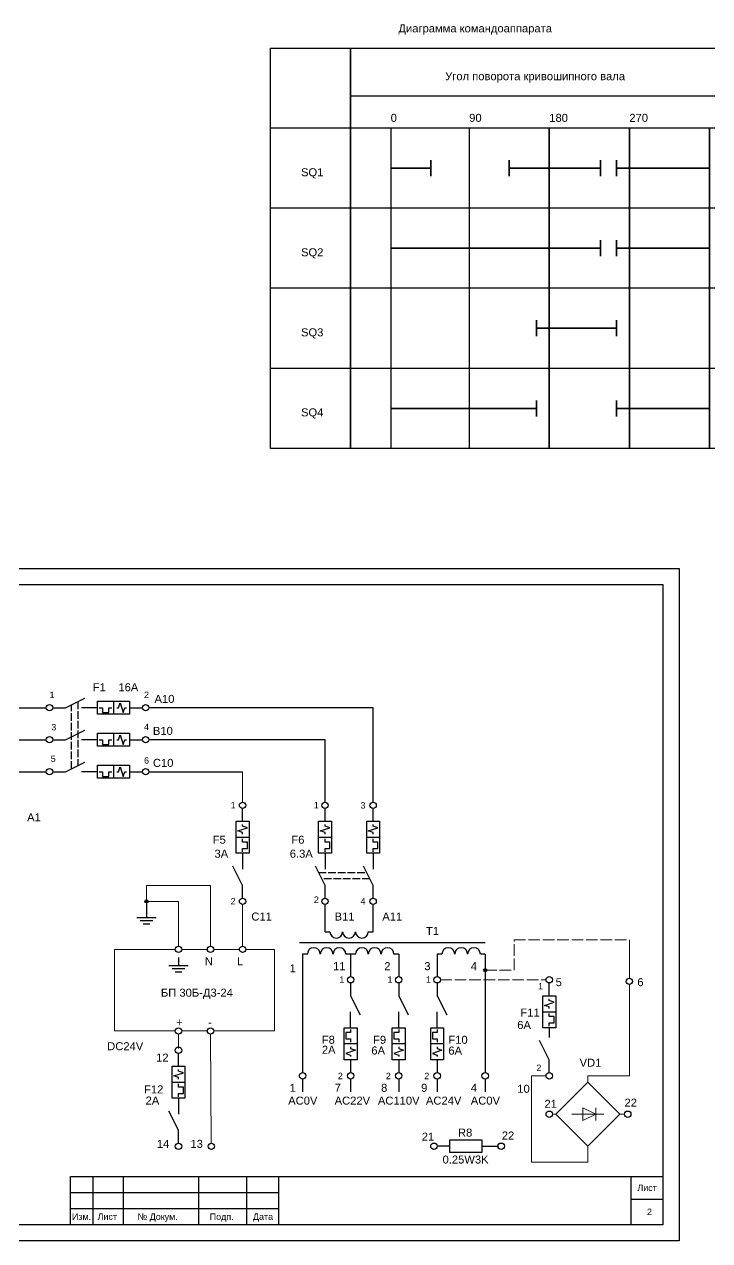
# Model space of a CAD drawing. Header units: millimetres. Extents: x 1674 to 4134, y 2914 to 4124.
# Drawn here: x 2091.6 to 2305.6, y 3615.5 to 3995.5 of the extents above; entities that cross this region are included whole.
import ezdxf

# ---------------------------------------------------------------- set-up
doc = ezdxf.new("R2010")
doc.units = ezdxf.units.MM
doc.linetypes.add('ACAD_ISO02W100', pattern=[15, 12, -3])
doc.layers.add('Аппаратура', color=7, linetype='Continuous', lineweight=20)
doc.layers.add('Рамки', color=7, linetype='Continuous', lineweight=25)
doc.styles.get("Standard").update_dxf_attribs({"font": 'arial.ttf'})

msp = doc.modelspace()

# ---------------------------------------------------------------- hatches: boundary and pattern name
h = msp.add_hatch(color=256)
h.dxf.hatch_style = 1
h.paths.add_polyline_path([(2130.27, 3721.5, 1), (2129.27, 3721.5, 1)])
h = msp.add_hatch(color=256)
h.dxf.hatch_style = 1
h.paths.add_polyline_path([(2236, 3700, 1), (2235, 3700, 1)])

# ---------------------------------------------------------------- linework, layer by layer
for p, q in [((2168.5, 3988), (2193.5, 3988)), ((2168.5, 3863), (2168.5, 3988)), ((2168.5, 3963), (2168.5, 3988)), ((2180.5, 3988), (2318, 3988)), ((2193.5, 3988), (2193.5, 3863)), ((2193.5, 3863), (2193.5, 3988)), ((2193.5, 3973), (2193.5, 3988)), ((2205.5, 3988), (2230.5, 3988)), ((2205.5, 3988), (2318, 3988)), ((2230.5, 3988), (2255.5, 3988)), ((2255.5, 3988), (2280.5, 3988)), ((2280.5, 3988), (2305.5, 3988)), ((2305.5, 3988), (2318, 3988)), ((2318, 3973), (2193.5, 3973)), ((2318, 3963), (2168.5, 3963)), ((2168.5, 3938), (2168.5, 3963)), ((2206, 3963), (2206, 3863)), ((2230.5, 3963), (2230.5, 3863)), ((2255.5, 3963), (2255.5, 3863)), ((2255.5, 3863), (2255.5, 3963)), ((2280.5, 3963), (2280.5, 3863)), ((2280.5, 3863), (2280.5, 3963)), ((2305.5, 3963), (2305.5, 3863)), ((2305.5, 3863), (2305.5, 3963)), ((2318, 3938), (2168.5, 3938)), ((2168.5, 3913), (2168.5, 3938)), ((2318, 3913), (2168.5, 3913)), ((2168.5, 3888), (2168.5, 3913)), ((2318, 3888), (2168.5, 3888)), ((2168.5, 3863), (2168.5, 3888)), ((2193.5, 3863), (2168.5, 3863)), ((2318, 3863), (2180.5, 3863)), ((2230.5, 3863), (2205.5, 3863)), ((2255.5, 3863), (2230.5, 3863)), ((2280.5, 3863), (2255.5, 3863)), ((2305.5, 3863), (2280.5, 3863)), ((2318, 3863), (2305.5, 3863)), ((2104.5, 3782), (2110.5, 3785)), ((2059.5, 3782), (2098.5, 3782)), ((2100.5, 3782), (2104.5, 3782)), ((2114.5, 3782), (2109.5, 3782)), ((2115, 3782), (2116, 3782)), ((2116, 3782), (2116, 3780.5)), ((2118, 3780.5), (2118, 3782)), ((2118, 3782), (2119, 3782)), ((2119.5, 3784), (2119.5, 3780)), ((2120.5, 3782), (2121, 3782)), ((2121, 3782), (2121.5, 3783.5)), ((2121.5, 3783.5), (2122.5, 3780.5)), ((2122.5, 3780.5), (2123, 3782)), ((2123, 3782), (2123.5, 3782)), ((2124.5, 3782), (2128.5, 3782)), ((2200.5, 3782), (2130.5, 3782)), ((2200.5, 3752.5), (2200.5, 3782)), ((2116, 3780.5), (2118, 3780.5)), ((2104.5, 3772), (2110.5, 3775)), ((2119.5, 3774), (2119.5, 3770)), ((2121, 3772), (2121.5, 3773.5)), ((2121.5, 3773.5), (2122.5, 3770.5)), ((2059.5, 3772), (2098.5, 3772)), ((2100.5, 3772), (2104.5, 3772)), ((2114.5, 3772), (2109.5, 3772)), ((2115, 3772), (2116, 3772)), ((2116, 3772), (2116, 3770.5)), ((2116, 3770.5), (2118, 3770.5)), ((2118, 3770.5), (2118, 3772)), ((2118, 3772), (2119, 3772)), ((2120.5, 3772), (2121, 3772)), ((2122.5, 3770.5), (2123, 3772)), ((2123, 3772), (2123.5, 3772)), ((2124.5, 3772), (2128.5, 3772)), ((2185.5, 3772), (2130.5, 3772)), ((2185.5, 3752.5), (2185.5, 3772)), ((2059.5, 3762), (2098.5, 3762)), ((2100.5, 3762), (2104.5, 3762)), ((2104.5, 3762), (2110.5, 3765)), ((2114.5, 3762), (2109.5, 3762)), ((2115, 3762), (2116, 3762)), ((2116, 3762), (2116, 3760.5)), ((2118, 3760.5), (2118, 3762)), ((2118, 3762), (2119, 3762)), ((2119.5, 3764), (2119.5, 3760)), ((2120.5, 3762), (2121, 3762)), ((2121, 3762), (2121.5, 3763.5)), ((2121.5, 3763.5), (2122.5, 3760.5)), ((2122.5, 3760.5), (2123, 3762)), ((2123, 3762), (2123.5, 3762)), ((2124.5, 3762), (2128.5, 3762)), ((2130.5, 3762), (2159.5, 3762)), ((2116, 3760.5), (2118, 3760.5)), ((2159.77, 3746.5), (2159.77, 3750.5)), ((2185.5, 3746.5), (2185.5, 3750.5)), ((2200.5, 3746.5), (2200.5, 3750.5)), ((2158.27, 3743.5), (2161.27, 3744.5)), ((2159.77, 3743), (2158.27, 3743.5)), ((2159.77, 3745), (2159.77, 3745.5)), ((2161.27, 3744.5), (2159.77, 3745)), ((2159.77, 3742.5), (2159.77, 3743)), ((2184, 3743.5), (2187, 3744.5)), ((2185.5, 3743), (2184, 3743.5)), ((2185.5, 3745), (2185.5, 3745.5)), ((2187, 3744.5), (2185.5, 3745)), ((2185.5, 3742.5), (2185.5, 3743)), ((2199, 3743.5), (2202, 3744.5)), ((2200.5, 3743), (2199, 3743.5)), ((2200.5, 3745), (2200.5, 3745.5)), ((2202, 3744.5), (2200.5, 3745)), ((2200.5, 3742.5), (2200.5, 3743)), ((2157.77, 3741.5), (2161.77, 3741.5)), ((2159.77, 3740), (2159.77, 3741)), ((2161.27, 3740), (2159.77, 3740)), ((2161.27, 3738), (2161.27, 3740)), ((2183.5, 3741.5), (2187.5, 3741.5)), ((2185.5, 3740), (2185.5, 3741)), ((2187, 3740), (2185.5, 3740)), ((2187, 3738), (2187, 3740)), ((2198.5, 3741.5), (2202.5, 3741.5)), ((2200.5, 3740), (2200.5, 3741)), ((2202, 3740), (2200.5, 3740)), ((2202, 3738), (2202, 3740)), ((2159.77, 3737), (2159.77, 3738)), ((2159.77, 3738), (2161.27, 3738)), ((2159.77, 3736.5), (2159.77, 3731.5)), ((2185.5, 3737), (2185.5, 3738)), ((2185.5, 3738), (2187, 3738)), ((2185.5, 3736.5), (2185.5, 3731.5)), ((2200.5, 3737), (2200.5, 3738)), ((2200.5, 3738), (2202, 3738)), ((2200.5, 3736.5), (2200.5, 3731.5)), ((2159.77, 3726.5), (2156.77, 3732.5)), ((2185.5, 3726.5), (2182.5, 3732.5)), ((2200.5, 3726.5), (2197.5, 3732.5)), ((2159.77, 3722.5), (2159.77, 3726.5)), ((2185.5, 3722.5), (2185.5, 3726.5)), ((2200.5, 3722.5), (2200.5, 3726.5)), ((2129.77, 3721.5), (2129.77, 3716.5)), ((2185.5, 3712), (2185.5, 3720.5)), ((2200.5, 3712), (2200.5, 3720.5)), ((2126.77, 3716.5), (2132.77, 3716.5)), ((2127.77, 3715.5), (2131.77, 3715.5)), ((2128.77, 3714.5), (2130.77, 3714.5)), ((2185.5, 3712), (2187, 3712)), ((2199, 3712), (2200.5, 3712)), ((2180, 3705), (2178.5, 3705)), ((2178.5, 3705), (2178.5, 3668)), ((2193.5, 3705), (2192, 3705)), ((2195, 3705), (2193.5, 3705)), ((2193.5, 3705), (2193.5, 3698)), ((2208.5, 3705), (2207, 3705)), ((2208.5, 3705), (2208.5, 3698)), ((2222, 3705), (2220.5, 3705)), ((2220.5, 3705), (2220.5, 3698)), ((2235.5, 3705), (2234, 3705)), ((2235.5, 3705), (2235.5, 3668)), ((2136.77, 3701.5), (2142.77, 3701.5)), ((2139.77, 3704), (2139.77, 3701.5)), ((2137.77, 3700.5), (2141.77, 3700.5)), ((2138.77, 3699.5), (2140.77, 3699.5)), ((2193.5, 3696), (2193.5, 3692)), ((2208.5, 3696), (2208.5, 3692)), ((2220.5, 3696), (2220.5, 3692)), ((2255.5, 3692), (2255.5, 3696)), ((2193.5, 3692), (2196.5, 3686)), ((2208.5, 3692), (2211.5, 3686)), ((2220.5, 3692), (2223.5, 3686)), ((2254, 3689), (2257, 3690)), ((2255.5, 3690.5), (2255.5, 3691)), ((2257, 3690), (2255.5, 3690.5)), ((2193.5, 3682), (2193.5, 3687)), ((2208.5, 3682), (2208.5, 3687)), ((2220.5, 3682), (2220.5, 3687)), ((2253.5, 3687), (2257.5, 3687)), ((2255.5, 3688.5), (2254, 3689)), ((2255.5, 3688), (2255.5, 3688.5)), ((2255.5, 3685.5), (2255.5, 3686.5)), ((2257, 3685.5), (2255.5, 3685.5)), ((2255.5, 3682.5), (2255.5, 3683.5)), ((2255.5, 3683.5), (2257, 3683.5)), ((2255.5, 3682), (2255.5, 3679)), ((2257, 3683.5), (2257, 3685.5)), ((2193.5, 3680.5), (2192, 3680.5)), ((2192, 3680.5), (2192, 3678.5)), ((2192, 3678.5), (2193.5, 3678.5)), ((2193.5, 3681.5), (2193.5, 3680.5)), ((2193.5, 3678.5), (2193.5, 3677.5)), ((2208.5, 3680.5), (2207, 3680.5)), ((2207, 3680.5), (2207, 3678.5)), ((2207, 3678.5), (2208.5, 3678.5)), ((2208.5, 3681.5), (2208.5, 3680.5)), ((2208.5, 3678.5), (2208.5, 3677.5)), ((2220.5, 3680.5), (2219, 3680.5)), ((2219, 3680.5), (2219, 3678.5)), ((2219, 3678.5), (2220.5, 3678.5)), ((2220.5, 3681.5), (2220.5, 3680.5)), ((2220.5, 3678.5), (2220.5, 3677.5)), ((2195.5, 3677), (2191.5, 3677)), ((2195, 3675), (2192, 3674)), ((2193.5, 3676), (2193.5, 3675.5)), ((2193.5, 3675.5), (2195, 3675)), ((2210.5, 3677), (2206.5, 3677)), ((2210, 3675), (2207, 3674)), ((2208.5, 3676), (2208.5, 3675.5)), ((2208.5, 3675.5), (2210, 3675)), ((2222.5, 3677), (2218.5, 3677)), ((2222, 3675), (2219, 3674)), ((2220.5, 3676), (2220.5, 3675.5)), ((2220.5, 3675.5), (2222, 3675)), ((2255.5, 3672), (2252.5, 3678)), ((2139.77, 3669.98), (2139.77, 3673.98)), ((2192, 3674), (2193.5, 3673.5)), ((2193.5, 3673.5), (2193.5, 3673)), ((2193.5, 3672), (2193.5, 3668)), ((2207, 3674), (2208.5, 3673.5)), ((2208.5, 3673.5), (2208.5, 3673)), ((2208.5, 3672), (2208.5, 3668)), ((2219, 3674), (2220.5, 3673.5)), ((2220.5, 3673.5), (2220.5, 3673)), ((2220.5, 3672), (2220.5, 3668)), ((2255.5, 3668), (2255.5, 3672)), ((2138.27, 3666.98), (2141.27, 3667.98)), ((2139.77, 3666.48), (2138.27, 3666.98)), ((2139.77, 3668.48), (2139.77, 3668.98)), ((2141.27, 3667.98), (2139.77, 3668.48)), ((2137.77, 3664.98), (2141.77, 3664.98)), ((2139.77, 3665.98), (2139.77, 3666.48)), ((2139.77, 3663.48), (2139.77, 3664.48)), ((2141.27, 3663.48), (2139.77, 3663.48)), ((2141.27, 3661.48), (2141.27, 3663.48)), ((2178.5, 3666), (2178.5, 3662)), ((2193.5, 3666), (2193.5, 3662)), ((2208.5, 3666), (2208.5, 3662)), ((2220.5, 3666), (2220.5, 3662)), ((2235.5, 3666), (2235.5, 3662)), ((2139.77, 3660.48), (2139.77, 3661.48)), ((2139.77, 3661.48), (2141.27, 3661.48)), ((2139.77, 3659.98), (2139.77, 3654.98)), ((2139.77, 3649.98), (2136.77, 3655.98)), ((2139.77, 3645.98), (2139.77, 3649.98)), ((2224.5, 3645), (2220.5, 3645)), ((2234.5, 3645), (2239.5, 3645))]:
    msp.add_line(p, q)
at = {"lineweight": 35}
for p, q in [((2218.5, 3953), (2218.5, 3948)), ((2243, 3953), (2243, 3948)), ((2271.5, 3953), (2271.5, 3948)), ((2276.5, 3953), (2276.5, 3948)), ((2218.5, 3950.5), (2206, 3950.5)), ((2243, 3950.5), (2271.5, 3950.5)), ((2276.5, 3950.5), (2305.5, 3950.5)), ((2271.5, 3925.5), (2206, 3925.5)), ((2271.5, 3928), (2271.5, 3923)), ((2276.5, 3928), (2276.5, 3923)), ((2276.5, 3925.5), (2305.5, 3925.5)), ((2251.5, 3903), (2251.5, 3898)), ((2276.5, 3903), (2276.5, 3898)), ((2251.5, 3900.5), (2276.5, 3900.5)), ((2251.5, 3878), (2251.5, 3873)), ((2276.5, 3878), (2276.5, 3873)), ((2251.5, 3875.5), (2206, 3875.5)), ((2276.5, 3875.5), (2305.5, 3875.5))]:
    msp.add_line(p, q, dxfattribs=at)
at = {"lineweight": 30, "ltscale": 0.2}
msp.add_line((2235.5, 3708.5), (2177.5, 3708.5), dxfattribs=at)
at = {"linetype": 'ACAD_ISO02W100', "ltscale": 0.2}
for points in [[(2106.31, 3762.91), (2106.31, 3782.91)], [(2108.31, 3783.91), (2108.31, 3763.91)], [(2183.5, 3730.5), (2198.5, 3730.5)], [(2199.5, 3728.5), (2184.5, 3728.5)]]:
    msp.add_lwpolyline(points, dxfattribs=at)
for points in [[(2114.5, 3784), (2124.5, 3784), (2124.5, 3780), (2114.5, 3780)], [(2114.5, 3774), (2124.5, 3774), (2124.5, 3770), (2114.5, 3770)], [(2114.5, 3764), (2124.5, 3764), (2124.5, 3760), (2114.5, 3760)], [(2157.77, 3736.5), (2157.77, 3746.5), (2161.77, 3746.5), (2161.77, 3736.5)], [(2183.5, 3736.5), (2183.5, 3746.5), (2187.5, 3746.5), (2187.5, 3736.5)], [(2198.5, 3736.5), (2198.5, 3746.5), (2202.5, 3746.5), (2202.5, 3736.5)], [(2253.5, 3682), (2253.5, 3692), (2257.5, 3692), (2257.5, 3682)], [(2195.5, 3682), (2195.5, 3672), (2191.5, 3672), (2191.5, 3682)], [(2210.5, 3682), (2210.5, 3672), (2206.5, 3672), (2206.5, 3682)], [(2222.5, 3682), (2222.5, 3672), (2218.5, 3672), (2218.5, 3682)], [(2137.77, 3659.98), (2137.77, 3669.98), (2141.77, 3669.98), (2141.77, 3659.98)], [(2234.5, 3643), (2224.5, 3643), (2224.5, 3647), (2234.5, 3647)]]:
    msp.add_lwpolyline(points, close=True)
for centre, radius in [((2099.5, 3782), 1), ((2129.5, 3782), 1), ((2099.5, 3772), 1), ((2129.5, 3772), 1), ((2099.5, 3762), 1), ((2129.5, 3762), 1), ((2159.77, 3751.5), 1), ((2185.5, 3751.5), 1), ((2200.5, 3751.5), 1), ((2129.77, 3721.5), 0.5), ((2159.77, 3721.5), 1), ((2185.5, 3721.5), 1), ((2200.5, 3721.5), 1), ((2139.77, 3706.5), 1), ((2149.77, 3706.5), 1), ((2159.77, 3706.5), 1), ((2193.5, 3697), 1), ((2208.5, 3697), 1), ((2220.5, 3697), 1), ((2235.5, 3700), 0.5), ((2255.5, 3697), 1), ((2280.5, 3696.5), 1), ((2139.77, 3681), 1), ((2149.77, 3681), 1), ((2139.77, 3674.98), 1), ((2178.5, 3667), 1), ((2193.5, 3667), 1), ((2208.5, 3667), 1), ((2220.5, 3667), 1), ((2235.5, 3667), 1), ((2255.5, 3667), 1), ((2255.5, 3655), 1), ((2280, 3655), 1), ((2139.77, 3644.98), 1), ((2150, 3644.98), 1), ((2219.5, 3645), 1), ((2240.5, 3645), 1)]:
    msp.add_circle(centre, radius)
for centre, start, end in [((2189, 3712), 180, 0), ((2193, 3712), 180, 0), ((2197, 3712), 180, 0), ((2182, 3705), 0, 180), ((2186, 3705), 0, 180), ((2190, 3705), 0, 180), ((2197, 3705), 0, 180), ((2201, 3705), 0, 180), ((2205, 3705), 0, 180), ((2224, 3705), 0, 180), ((2228, 3705), 0, 180), ((2232, 3705), 0, 180)]:
    msp.add_arc(centre, 2, start, end)
at = {"layer": 'Аппаратура'}
for p, q in [((2159.5, 3762), (2159.5, 3762)), ((2159.77, 3762), (2159.5, 3762)), ((2159.77, 3752.5), (2159.77, 3762)), ((2129.77, 3721.5), (2129.77, 3726.5)), ((2129.77, 3726.5), (2149.77, 3726.5)), ((2149.77, 3726.5), (2149.77, 3721.5)), ((2139.77, 3721.5), (2129.77, 3721.5)), ((2139.77, 3707.5), (2139.77, 3721.5)), ((2149.77, 3707.5), (2149.77, 3721.5)), ((2159.77, 3720.5), (2159.77, 3707.5)), ((2280.5, 3697.5), (2280.5, 3709.5)), ((2280.5, 3695.5), (2280.5, 3667)), ((2139.77, 3680), (2139.77, 3675.5)), ((2149.77, 3680), (2149.99, 3645.98)), ((2254.5, 3667), (2250, 3667)), ((2250, 3667), (2250, 3640)), ((2267.5, 3667), (2267.5, 3665)), ((2280.5, 3667), (2267.5, 3667)), ((2257.5, 3655), (2267.5, 3665)), ((2267.5, 3665), (2277.5, 3655)), ((2270, 3655), (2266, 3657)), ((2266, 3657), (2266, 3653)), ((2270, 3657), (2270, 3653)), ((2256.5, 3655), (2257.5, 3655)), ((2267.5, 3645), (2257.5, 3655)), ((2262.5, 3655), (2272.5, 3655)), ((2266, 3653), (2270, 3655)), ((2277.5, 3655), (2267.5, 3645)), ((2277.5, 3655), (2279, 3655)), ((2267.5, 3640), (2267.5, 3645)), ((2250, 3640), (2267.5, 3640))]:
    msp.add_line(p, q, dxfattribs=at)
at = {"layer": 'Аппаратура', "linetype": 'ACAD_ISO02W100', "ltscale": 0.3}
for p, q in [((2244.5, 3700), (2244.5, 3709.5)), ((2244.5, 3709.5), (2280.5, 3709.5)), ((2235.5, 3700), (2244.5, 3700)), ((2221.5, 3697), (2254.5, 3697))]:
    msp.add_line(p, q, dxfattribs=at)
at = {"layer": 'Аппаратура'}
for points in [[(2138.77, 3681), (2119.77, 3681), (2119.77, 3706.5), (2138.77, 3706.5)], [(2140.77, 3706.5), (2148.77, 3706.5)], [(2160.77, 3706.5), (2169.77, 3706.5), (2169.77, 3681), (2150.77, 3681)], [(2150.77, 3706.5), (2158.77, 3706.5)], [(2148.77, 3681), (2140.77, 3681)]]:
    msp.add_lwpolyline(points, dxfattribs=at)
at = {"layer": 'Рамки'}
for p, q in [((2019, 3820.5), (2291, 3820.5)), ((2291, 3820.5), (2291, 3620.5)), ((2113, 3635.5), (2113, 3620.5)), ((2122.5, 3635.5), (2122.5, 3620.5)), ((2146, 3635.5), (2146, 3620.5)), ((2161, 3635.5), (2161, 3620.5)), ((2281, 3635.5), (2281, 3620.5)), ((2106, 3630.5), (2171, 3630.5)), ((2106, 3625.5), (2171, 3625.5)), ((2281, 3628.5), (2291, 3628.5)), ((2291, 3620.5), (2018, 3620.5))]:
    msp.add_line(p, q, dxfattribs=at)
for points in [[(1999, 3825.5), (2296, 3825.5), (2296, 3615.5), (1999, 3615.5)], [(2106, 3620.5), (2106, 3635.5), (2291, 3635.5), (2291, 3620.5)], [(2106, 3635.5), (2171, 3635.5), (2171, 3620.5), (2106, 3620.5)]]:
    msp.add_lwpolyline(points, close=True, dxfattribs=at)

# ---------------------------------------------------------------- texts
for s, height, p in [('Диаграмма командоаппарата', 2.5, (2208.41, 3992.96)), ('Угол поворота кривошипного вала', 2.5, (2223, 3978)), ('0', 2.5, (2206, 3965)), ('90', 2.5, (2230.5, 3965)), ('180', 2.5, (2255.5, 3965)), ('270', 2.5, (2280.5, 3965)), ('SQ1', 2.5, (2178, 3948)), ('SQ2', 2.5, (2178, 3923)), ('SQ3', 2.5, (2178, 3898)), ('SQ4', 2.5, (2178, 3873)), ('F1', 2.5, (2113, 3787.13)), ('16A', 2.5, (2121, 3787.13)), ('1', 2, (2099.49, 3784.97)), ('2', 2, (2129, 3785)), ('A10', 2.5, (2132.27, 3783.5)), ('3', 2, (2100.06, 3774.9)), ('4', 2, (2129, 3775)), ('B10', 2.5, (2131.77, 3773.5)), ('5', 2, (2099.86, 3765.04)), ('6', 2, (2129, 3764.5)), ('C10', 2.5, (2131.77, 3763.5)), ('1', 2, (2156.02, 3750.56)), ('1', 2, (2182, 3750.56)), ('3', 2, (2196.56, 3750.5)), ('A1', 2.5, (2092.5, 3746.5)), ('F5', 2.5, (2150.45, 3739.51)), ('F6', 2.5, (2175, 3739.5)), ('3A', 2.5, (2151, 3735.13)), ('6.3A', 2.5, (2174.5, 3735.13)), ('2', 2, (2156.02, 3720.56)), ('2', 2, (2182.02, 3721.01)), ('4', 2, (2196.56, 3720.5)), ('C11', 2.5, (2162.5, 3715.5)), ('B11', 2.5, (2188.5, 3715.5)), ('A11', 2.5, (2203.38, 3715.5)), ('T1', 2.5, (2217, 3711)), ('N', 2.5, (2148, 3701.5)), ('L', 2.5, (2158, 3701.5)), ('1', 2.5, (2174.46, 3699.34)), ('11', 2.5, (2188, 3700)), ('2', 2.5, (2204, 3700)), ('3', 2.5, (2216.5, 3700)), ('4', 2.5, (2231, 3700)), ('1', 2, (2190, 3696.06)), ('1', 2, (2205, 3696.06)), ('1', 2, (2217, 3696.06)), ('5', 2.5, (2257.5, 3695)), ('6', 2.5, (2283, 3695)), ('БП 30Б-Д3-24', 2.5, (2134.27, 3691.72)), ('1', 2, (2252, 3694)), ('F11', 2.5, (2246.5, 3685.5)), ('+', 2.5, (2139, 3682.5)), ('-', 2.5, (2149, 3682.5)), ('6A', 2.5, (2245.5, 3681.63)), ('F8', 2.5, (2184.5, 3677)), ('F9', 2.5, (2200.5, 3677)), ('F10', 2.5, (2224, 3677)), ('DC24V', 2.5, (2117.5, 3675)), ('2A', 2.5, (2184.5, 3673.88)), ('6A', 2.5, (2199.96, 3673.66)), ('6A', 2.5, (2224, 3673.63)), ('12', 2.5, (2132.77, 3671.44)), ('2', 2, (2251.49, 3668.5)), ('VD1', 2.5, (2264.96, 3669.84)), ('2', 2, (2189.49, 3665.95)), ('2', 2, (2204.49, 3665.95)), ('2', 2, (2216.49, 3665.95)), ('F12', 2.5, (2129, 3661.5)), ('1', 2.5, (2174.46, 3662)), ('7', 2.5, (2188.5, 3662)), ('8', 2.5, (2203, 3662)), ('9', 2.5, (2215.5, 3662)), ('4', 2.5, (2231, 3662)), ('10', 2.5, (2245.52, 3661.7)), ('2A', 2.5, (2129.49, 3658.03)), ('AC0V', 2.5, (2174, 3658)), ('AC22V', 2.5, (2188.5, 3658)), ('AC110V', 2.5, (2202, 3658)), ('AC24V', 2.5, (2217, 3658)), ('AC0V', 2.5, (2231, 3658)), ('21', 2.5, (2254, 3657)), ('22', 2.5, (2278.98, 3657.36)), ('21', 2.5, (2215.7, 3646.74)), ('R8', 2.5, (2227, 3648)), ('22', 2.5, (2240.69, 3647.1)), ('14', 2.5, (2133, 3644.5)), ('13', 2.5, (2143.5, 3644.5)), ('0.25W3K', 2.5, (2222.19, 3639.6))]:
    msp.add_text(s, height=height).set_placement(p)
for s, p in [('Лист', (2283, 3631)), ('2', (2286, 3623.5)), ('Изм.', (2106.5, 3622)), ('Лист', (2114.5, 3622)), ('№ Докум.', (2127, 3622)), ('Подп.', (2149.5, 3622)), ('Дата', (2163, 3622))]:
    msp.add_text(s, height=2, dxfattribs=at).set_placement(p)

doc.saveas('drawing.dxf')
